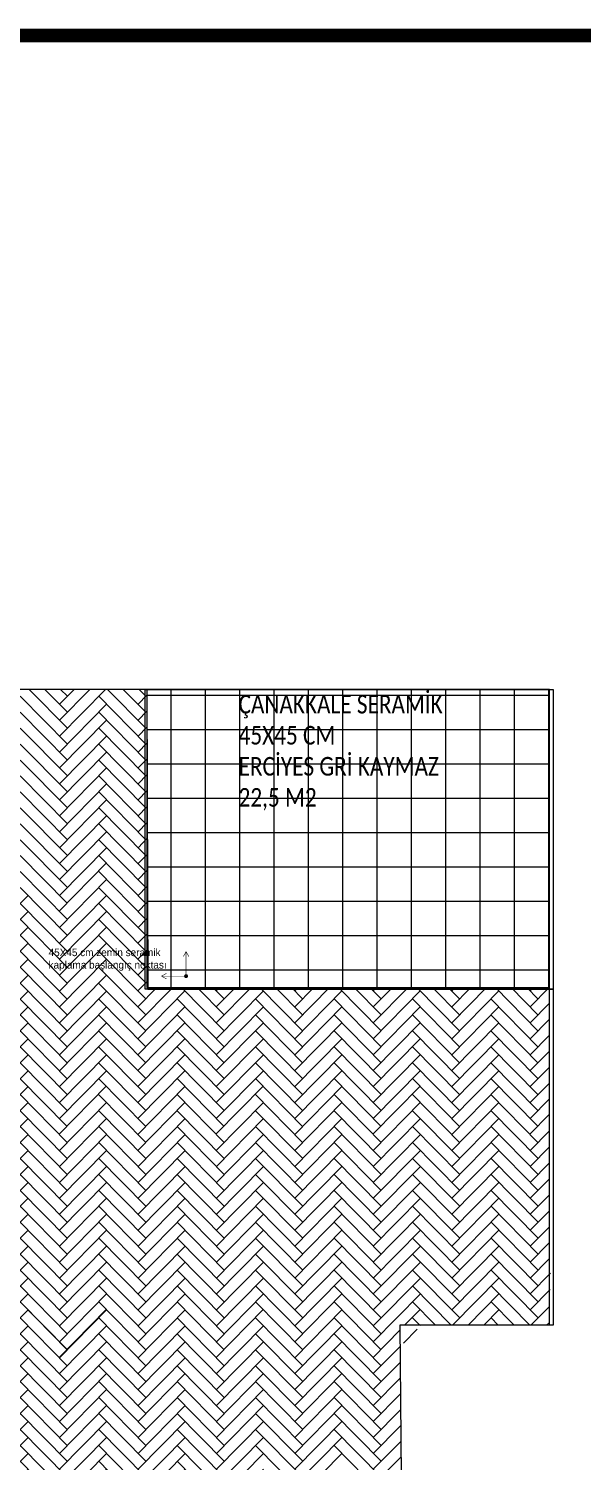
# Model space of a CAD drawing. Header units: millimetres. Extents: x -24 to 530668, y -246875 to -2983.
# Drawn here: x 260729 to 261471, y -110950 to -109028 of the extents above; entities that cross this region are included whole.
import ezdxf

# ---------------------------------------------------------------- set-up
doc = ezdxf.new("R2010")
doc.units = ezdxf.units.MM
doc.layers.get('0').update_dxf_attribs({"lineweight": 20})
for name, color, linetype, lineweight in [('doseme', 253, 'Continuous', 13), ('döşeme yazı', 7, 'Continuous', 15), ('T_elektrik', 10, 'Continuous', 9), ('t_yazı', 23, 'Continuous', 25), ('ölçü', 251, 'Continuous', 5)]:
    doc.layers.add(name, color=color, linetype=linetype, lineweight=lineweight)
doc.styles.add('text2', font='calibri.ttf', dxfattribs={"width": 0.8})
doc.styles.add('uban', font='GOTHIC.TTF')

# ---------------------------------------------------------------- blocks, each defined once
blk = doc.blocks.new('döşemeşekil')
at = {"layer": 'doseme'}
for p, q in [((0, 278), (-63.1, 342.1)), ((-10.5, 267.3), (52.6, 331.4)), ((105.2, 278), (42.1, 342.1)), ((94.7, 267.3), (157.8, 331.4)), ((0, 256.6), (-63.1, 320.7)), ((-10.5, 245.9), (52.6, 310)), ((105.2, 256.6), (42.1, 320.7)), ((94.7, 245.9), (157.8, 310)), ((0, 235.2), (-63.1, 299.3)), ((-10.5, 224.5), (52.6, 288.7)), ((105.2, 235.2), (42.1, 299.3)), ((94.7, 224.5), (157.8, 288.7)), ((0, 213.8), (-63.1, 278)), ((105.2, 213.8), (42.1, 278)), ((0, 192.4), (-63.1, 256.6)), ((-10.5, 203.1), (52.6, 267.3)), ((105.2, 192.4), (42.1, 256.6)), ((94.7, 203.1), (157.8, 267.3)), ((0, 171.1), (-63.1, 235.2)), ((-10.5, 181.8), (52.6, 245.9)), ((105.2, 171.1), (42.1, 235.2)), ((94.7, 181.8), (157.8, 245.9)), ((0, 149.7), (-63.1, 213.8)), ((-10.5, 160.4), (52.6, 224.5)), ((105.2, 149.7), (42.1, 213.8)), ((94.7, 160.4), (157.8, 224.5)), ((0, 128.3), (-63.1, 192.4)), ((-10.5, 139), (52.6, 203.1)), ((105.2, 128.3), (42.1, 192.4)), ((94.7, 139), (157.8, 203.1)), ((-10.5, 117.6), (52.6, 181.7)), ((94.7, 117.6), (157.8, 181.7)), ((0, 106.9), (-63.1, 171.1)), ((-10.5, 96.2), (52.6, 160.4)), ((105.2, 106.9), (42.1, 171.1)), ((94.7, 96.2), (157.8, 160.4)), ((0, 85.5), (-63.1, 149.7)), ((-10.5, 74.8), (52.6, 139)), ((105.2, 85.5), (42.1, 149.7)), ((94.7, 74.8), (157.8, 139)), ((0, 64.1), (-63.1, 128.3)), ((-10.5, 53.5), (52.6, 117.6)), ((105.2, 64.1), (42.1, 128.3)), ((94.7, 53.5), (157.8, 117.6)), ((0, 42.8), (-63.1, 106.9)), ((-10.5, 32.1), (52.6, 96.2)), ((105.2, 42.8), (42.1, 106.9)), ((94.7, 32.1), (157.8, 96.2)), ((0, 21.4), (-63.1, 85.5)), ((104.8, 21.8), (42.1, 85.5)), ((0, 0), (-63.1, 64.1)), ((-10.5, 10.7), (52.6, 74.8)), ((105.2, 0), (42.1, 64.1)), ((94.3, 11.1), (157.4, 75.3)), ((-10.5, -10.7), (52.6, 53.4)), ((94.7, -10.7), (157.8, 53.5))]:
    blk.add_line(p, q, dxfattribs=at)
blk = doc.blocks.new('A$C7AAC313C')
at = {"layer": 't_yazı', "color": 2, "const_width": 0.75, "elevation": 0}
for points in [[(33.1, 37), (29.4, 30.3)], [(33.1, 4), (33.1, 37)], [(33.1, 37), (36.9, 30.3)], [(0.2, 4), (6.9, 7.8)], [(0.2, 4), (6.9, 0.3)], [(33.1, 4), (0.2, 4)]]:
    blk.add_lwpolyline(points, dxfattribs=at)
at = {"layer": 't_yazı', "color": 2, "const_width": 2.6, "elevation": 0}
blk.add_lwpolyline([(31.8, 4, 1), (34.5, 4, 1)], format="xyb", close=True, dxfattribs=at)
blk = doc.blocks.new('döşeme planı')
at = {"layer": 'doseme'}
h = blk.add_hatch(dxfattribs=at)
h.set_pattern_fill('NET', color=256, scale=14.5)
h.set_pattern_definition([(0, (2419.36, 981.884), (0, 46.0375), []), (90, (2419.36, 981.884), (-46.0375, 3e-15), [])])
h.paths.add_polyline_path([(1538, 1320.2), (1784.9, 1320.2), (1790.8, 1320.2), (2077.5, 1320.2), (2077.5, 995.8), (2077.5, 995.8), (2077.5, 981.9), (2077.5, 981.9), (2077.5, 920.2), (1537.5, 920.2)])
for p, q in [((1431.1, 1246.8), (1367.9, 1311)), ((1431.1, 1268.2), (1379.9, 1320.2)), ((1431.1, 1289.6), (1400.9, 1320.2)), ((1420.5, 1257.5), (1482.3, 1320.2)), ((1420.5, 1278.9), (1461.2, 1320.2)), ((1420.5, 1300.3), (1440.1, 1320.2)), ((1431.1, 1311), (1422, 1320.2)), ((1536.3, 1246.8), (1473.2, 1311)), ((1536.3, 1268.2), (1485.1, 1320.2)), ((1536.3, 1289.6), (1506.1, 1320.2)), ((1525.8, 1300.3), (1537.5, 1312.2)), ((1536.3, 1311), (1527.2, 1320.2)), ((1537.5, 1320.2), (1537.5, 920.2)), ((1431.1, 1225.4), (1367.9, 1289.6)), ((1420.5, 1236.1), (1483.7, 1300.3)), ((1536.3, 1225.4), (1473.2, 1289.6)), ((1525.8, 1278.9), (1537.5, 1290.8)), ((1420.5, 1214.8), (1483.7, 1278.9)), ((1525.8, 1257.5), (1537.5, 1269.4)), ((1431.1, 1204.1), (1367.9, 1268.2)), ((1420.5, 1193.4), (1483.7, 1257.5)), ((1536.3, 1204.1), (1473.2, 1268.2)), ((1431.1, 1182.7), (1367.9, 1246.8)), ((1420.5, 1172), (1483.7, 1236.1)), ((1536.3, 1182.7), (1473.2, 1246.8)), ((1525.8, 1236.1), (1537.5, 1248.1)), ((1431.1, 1161.3), (1367.9, 1225.4)), ((1420.5, 1150.6), (1483.7, 1214.7)), ((1536.3, 1161.3), (1473.2, 1225.4)), ((1525.8, 1214.8), (1537.5, 1226.7)), ((1431.1, 1139.9), (1367.9, 1204.1)), ((1420.5, 1129.2), (1483.7, 1193.4)), ((1536.3, 1139.9), (1473.2, 1204.1)), ((1525.8, 1193.4), (1537.5, 1205.3)), ((1431.1, 1118.5), (1367.9, 1182.7)), ((1536.3, 1118.5), (1473.2, 1182.7)), ((1525.8, 1172), (1537.5, 1183.9)), ((1431.1, 1097.1), (1367.9, 1161.3)), ((1420.5, 1107.8), (1483.7, 1172)), ((1536.3, 1097.1), (1473.2, 1161.3)), ((1525.8, 1150.6), (1537.5, 1162.5)), ((1431.1, 1075.8), (1367.9, 1139.9)), ((1420.5, 1086.5), (1483.7, 1150.6)), ((1536.3, 1075.8), (1473.2, 1139.9)), ((1525.8, 1129.2), (1537.5, 1141.2)), ((1431.1, 1054.4), (1367.9, 1118.5)), ((1420.5, 1065.1), (1483.7, 1129.2)), ((1536.3, 1054.4), (1473.2, 1118.5)), ((1525.8, 1107.8), (1538.1, 1120.4)), ((1430.6, 1033.4), (1367.9, 1097.1)), ((1420.5, 1043.7), (1483.7, 1107.8)), ((1536.3, 1033), (1473.2, 1097.1)), ((1525.8, 1086.5), (1537.5, 1098.4)), ((1420.1, 1022.7), (1483.3, 1086.9)), ((1525.8, 1065.1), (1537.5, 1077)), ((1431.1, 1011.6), (1367.9, 1075.8)), ((1420.5, 1000.9), (1483.7, 1065.1)), ((1536.3, 1011.6), (1473.2, 1075.8)), ((1536.1, 990.4), (1473, 1054.6)), ((1525.8, 1043.7), (1537.5, 1055.6)), ((1536.1, 969), (1473, 1033.2)), ((1525.8, 1022.3), (1537.5, 1034.2)), ((1536.1, 947.6), (1473, 1011.8)), ((1525.8, 1000.9), (1537.5, 1012.9)), ((1536.1, 926.3), (1473, 990.4)), ((1525.6, 979.7), (1537.5, 991.8)), ((1536.1, 904.9), (1473, 969)), ((1525.6, 958.3), (1537.5, 970.4)), ((1536.1, 883.5), (1473, 947.6)), ((1525.6, 936.9), (1537.5, 949)), ((1536.1, 862.1), (1473, 926.2)), ((1525.6, 915.6), (1537.5, 927.7)), ((1536.1, 840.7), (1473, 904.9)), ((1525.6, 872.8), (1572.3, 920.2)), ((1525.6, 894.2), (1551.2, 920.2)), ((1525.6, 851.4), (1588.7, 915.6)), ((1537.5, 920.2), (2077.5, 920.2)), ((1641.3, 840.7), (1578.2, 904.9)), ((1641.3, 862.1), (1584.2, 920.2)), ((1641.3, 883.5), (1605.2, 920.2)), ((1641.3, 904.9), (1626.3, 920.2)), ((1630.8, 872.8), (1677.5, 920.2)), ((1630.8, 894.2), (1656.4, 920.2)), ((1630.8, 915.6), (1635.4, 920.2)), ((1630.8, 851.4), (1694, 915.6)), ((1746.6, 840.7), (1683.4, 904.9)), ((1746.6, 862.1), (1689.4, 920.2)), ((1746.6, 883.5), (1710.4, 920.2)), ((1746.6, 904.9), (1731.5, 920.2)), ((1736, 872.8), (1782.7, 920.2)), ((1736, 894.2), (1761.7, 920.2)), ((1736, 915.6), (1740.6, 920.2)), ((1736, 851.4), (1799.2, 915.6)), ((1851.8, 840.7), (1788.7, 904.9)), ((1851.8, 862.1), (1794.6, 920.2)), ((1851.8, 883.5), (1815.7, 920.2)), ((1851.8, 904.9), (1836.7, 920.2)), ((1841.3, 872.8), (1887.9, 920.2)), ((1841.3, 894.2), (1866.9, 920.2)), ((1841.3, 915.6), (1845.8, 920.2)), ((1841.3, 851.4), (1904.4, 915.6)), ((1957, 840.7), (1893.9, 904.9)), ((1957, 862.1), (1899.8, 920.2)), ((1957, 883.5), (1920.9, 920.2)), ((1957, 904.9), (1941.9, 920.2)), ((1946.5, 872.8), (1993.1, 920.2)), ((1946.5, 894.2), (1972.1, 920.2)), ((1946.5, 915.6), (1951.1, 920.2)), ((1946.5, 851.4), (2009.6, 915.6)), ((2062.2, 840.7), (1999.1, 904.9)), ((2062.2, 862.1), (2005.1, 920.2)), ((2062.2, 883.5), (2026.1, 920.2)), ((2062.2, 904.9), (2047.1, 920.2)), ((2051.7, 894.2), (2077.3, 920.2)), ((2051.7, 915.6), (2056.3, 920.2)), ((1525.6, 830), (1588.7, 894.2)), ((1630.8, 830), (1694, 894.2)), ((1736, 830), (1799.2, 894.2)), ((1841.3, 830), (1904.4, 894.2)), ((1946.5, 830), (2009.6, 894.2)), ((2051.7, 872.8), (2077.5, 899)), ((1536.1, 819.3), (1473, 883.5)), ((1525.6, 808.7), (1588.7, 872.8)), ((1641.3, 819.3), (1578.2, 883.5)), ((1630.8, 808.7), (1694, 872.8)), ((1746.6, 819.3), (1683.4, 883.5)), ((1736, 808.7), (1799.2, 872.8)), ((1851.8, 819.3), (1788.7, 883.5)), ((1841.3, 808.7), (1904.4, 872.8)), ((1957, 819.3), (1893.9, 883.5)), ((1946.5, 808.7), (2009.6, 872.8)), ((2062.2, 819.3), (1999.1, 883.5)), ((2051.7, 851.4), (2077.5, 877.7)), ((1536.1, 798), (1473, 862.1)), ((1525.6, 787.3), (1588.7, 851.4)), ((1641.3, 798), (1578.2, 862.1)), ((1630.8, 787.3), (1694, 851.4)), ((1746.6, 798), (1683.4, 862.1)), ((1736, 787.3), (1799.2, 851.4)), ((1851.8, 798), (1788.7, 862.1)), ((1841.3, 787.3), (1904.4, 851.4)), ((1957, 798), (1893.9, 862.1)), ((1946.5, 787.3), (2009.6, 851.4)), ((2062.2, 798), (1999.1, 862.1)), ((2051.7, 830), (2077.5, 856.3)), ((1536.1, 776.6), (1473, 840.7)), ((1525.6, 765.9), (1588.7, 830)), ((1641.3, 776.6), (1578.2, 840.7)), ((1630.8, 765.9), (1694, 830)), ((1746.6, 776.6), (1683.4, 840.7)), ((1736, 765.9), (1799.2, 830)), ((1851.8, 776.6), (1788.7, 840.7)), ((1841.3, 765.9), (1904.4, 830)), ((1957, 776.6), (1893.9, 840.7)), ((1946.5, 765.9), (2009.6, 830)), ((2062.2, 776.6), (1999.1, 840.7)), ((2051.7, 808.7), (2077.5, 834.9)), ((1536.1, 755.2), (1473, 819.3)), ((1525.6, 744.5), (1588.7, 808.6)), ((1641.3, 755.2), (1578.2, 819.3)), ((1630.8, 744.5), (1694, 808.6)), ((1746.6, 755.2), (1683.4, 819.3)), ((1736, 744.5), (1799.2, 808.6)), ((1851.8, 755.2), (1788.7, 819.3)), ((1841.3, 744.5), (1904.4, 808.6)), ((1957, 755.2), (1893.9, 819.3)), ((1946.5, 744.5), (2009.6, 808.6)), ((2062.2, 755.2), (1999.1, 819.3)), ((2051.7, 787.3), (2077.5, 813.5)), ((1536.1, 733.8), (1473, 798)), ((1640.9, 734.2), (1578.2, 798)), ((1746.6, 733.8), (1683.4, 798)), ((1851.4, 734.2), (1788.7, 798)), ((1957, 733.8), (1893.9, 798)), ((2061.8, 734.2), (1999.1, 798)), ((2051.7, 765.9), (2077.5, 792.1)), ((1536.1, 712.4), (1473, 776.6)), ((1525.6, 723.1), (1588.7, 787.3)), ((1641.3, 712.4), (1578.2, 776.6)), ((1630.4, 723.5), (1693.5, 787.7)), ((1746.6, 712.4), (1683.4, 776.6)), ((1736, 723.1), (1799.2, 787.3)), ((1851.8, 712.4), (1788.7, 776.6)), ((1840.8, 723.5), (1904, 787.7)), ((1957, 712.4), (1893.9, 776.6)), ((1946.5, 723.1), (2009.6, 787.3)), ((2062.2, 712.4), (1999.1, 776.6)), ((2051.7, 744.5), (2077.5, 770.7)), ((1525.6, 701.7), (1588.7, 765.9)), ((1630.8, 701.7), (1694, 765.9)), ((1746.7, 690.9), (1683.6, 755)), ((1736, 701.7), (1799.2, 765.9)), ((1851.9, 690.9), (1788.8, 755)), ((1841.3, 701.7), (1904.4, 765.9)), ((1957.2, 690.9), (1894, 755)), ((1946.5, 701.7), (2009.6, 765.9)), ((2062.4, 690.9), (1999.3, 755)), ((2051.3, 723.5), (2077.5, 750.2)), ((1746.7, 669.5), (1683.6, 733.6)), ((1736.2, 680.2), (1799.3, 744.3)), ((1851.9, 669.5), (1788.8, 733.6)), ((1841.4, 680.2), (1904.6, 744.3)), ((1957.2, 669.5), (1894, 733.6)), ((1946.6, 680.2), (2009.8, 744.3)), ((2062.4, 669.5), (1999.3, 733.6)), ((1746.7, 648.1), (1683.6, 712.2)), ((1736.2, 658.8), (1799.3, 722.9)), ((1851.9, 648.1), (1788.8, 712.2)), ((1841.4, 658.8), (1904.6, 722.9)), ((1957.2, 648.1), (1894, 712.2)), ((1946.6, 658.8), (2009.8, 722.9)), ((2062.4, 648.1), (1999.3, 712.2)), ((2051.7, 701.7), (2077.5, 728)), ((1736.2, 637.4), (1799.3, 701.6)), ((1841.4, 637.4), (1904.6, 701.6)), ((1946.6, 637.4), (2009.8, 701.6)), ((2051.9, 680.2), (2077.5, 706.3)), ((1746.7, 626.7), (1683.6, 690.9)), ((1736.2, 616), (1799.3, 680.2)), ((1851.9, 626.7), (1788.8, 690.9)), ((1841.4, 616), (1904.6, 680.2)), ((1957.2, 626.7), (1894, 690.9)), ((1946.6, 616), (2009.8, 680.2)), ((2062.4, 626.7), (1999.3, 690.9)), ((2051.9, 658.8), (2077.5, 684.9)), ((1746.7, 605.3), (1683.6, 669.5)), ((1736.2, 594.6), (1799.3, 658.8)), ((1851.9, 605.3), (1788.8, 669.5)), ((1841.4, 594.6), (1904.6, 658.8)), ((1957.2, 605.3), (1894, 669.5)), ((1946.6, 594.6), (2009.8, 658.8)), ((2062.4, 605.3), (1999.3, 669.5)), ((2051.9, 637.4), (2077.5, 663.5)), ((1746.7, 584), (1683.6, 648.1)), ((1736.2, 573.3), (1799.3, 637.4)), ((1851.9, 584), (1788.8, 648.1)), ((1841.4, 573.3), (1904.6, 637.4)), ((1957.2, 584), (1894, 648.1)), ((1946.6, 573.3), (2009.8, 637.4)), ((2062.4, 584), (1999.3, 648.1)), ((2051.9, 616), (2077.5, 642.1)), ((1746.7, 562.6), (1683.6, 626.7)), ((1736.2, 551.9), (1799.3, 616)), ((1851.9, 562.6), (1788.8, 626.7)), ((1841.4, 551.9), (1904.6, 616)), ((1957.2, 562.6), (1894, 626.7)), ((1946.6, 551.9), (2009.8, 616)), ((2062.4, 562.6), (1999.3, 626.7)), ((2051.9, 594.6), (2077.5, 620.7)), ((1746.7, 541.2), (1683.6, 605.3)), ((1851.9, 541.2), (1788.8, 605.3)), ((1957.2, 541.2), (1894, 605.3)), ((2062.4, 541.2), (1999.3, 605.3)), ((2051.9, 573.3), (2077.5, 599.3)), ((1746.7, 519.8), (1683.6, 583.9)), ((1736.2, 530.5), (1799.3, 594.6)), ((1851.9, 519.8), (1788.8, 583.9)), ((1841.4, 530.5), (1904.6, 594.6)), ((1957.2, 519.8), (1894, 583.9)), ((1946.6, 530.5), (2009.8, 594.6)), ((2062.4, 519.8), (1999.3, 583.9)), ((2051.9, 551.9), (2077.5, 578)), ((1746.7, 498.4), (1683.6, 562.6)), ((1736.2, 509.1), (1799.3, 573.3)), ((1851.9, 498.4), (1788.8, 562.6)), ((1841.4, 509.1), (1904.6, 573.3)), ((1957.2, 498.4), (1894, 562.6)), ((1946.6, 509.1), (2009.8, 573.3)), ((2062.4, 498.4), (1999.3, 562.6)), ((1746.7, 477), (1683.6, 541.2)), ((1736.2, 487.7), (1799.3, 551.9)), ((1851.9, 477), (1788.8, 541.2)), ((1841.4, 487.7), (1904.6, 551.9)), ((1957.2, 477), (1894, 541.2)), ((1946.6, 487.7), (2009.8, 551.9)), ((2062.4, 477), (1999.3, 541.2)), ((2051.9, 530.5), (2077.5, 556.6)), ((1746.7, 455.7), (1683.6, 519.8)), ((1736.2, 466.4), (1799.3, 530.5)), ((1851.9, 455.7), (1788.8, 519.8)), ((1841.4, 466.4), (1904.6, 530.5)), ((1945.9, 467.1), (1894, 519.8)), ((1947.4, 467.1), (2009.8, 530.5)), ((2051.1, 467.1), (1999.3, 519.8)), ((2051.9, 509.1), (2079.2, 536.9)), ((1736.2, 445), (1799.3, 509.1)), ((1841.4, 445), (1904.6, 509.1)), ((1968.4, 467.1), (2009.8, 509.1)), ((2051.9, 487.7), (2078.7, 515)), ((1746.7, 434.3), (1683.6, 498.4)), ((1736.2, 423.6), (1799.3, 487.7)), ((1851.5, 434.7), (1788.8, 498.4)), ((1883.4, 467.1), (1904.1, 488.1)), ((1924.8, 467.1), (1894, 498.4)), ((1989.5, 467.1), (2009.8, 487.7)), ((2030.1, 467.1), (1999.3, 498.4)), ((2052.6, 467.1), (2077.5, 492.4)), ((1746.7, 412.9), (1683.6, 477)), ((1736.2, 402.2), (1799.3, 466.3)), ((1851.9, 412.9), (1788.8, 477)), ((1881.8, 443.2), (1900.4, 462.1)), ((1903.8, 467.1), (1894, 477)), ((1904.6, 466.3), (1904.6, 466.4)), ((2009, 467.1), (1999.3, 477)), ((2073.7, 467.1), (2077.5, 471)), ((1431, 391.5), (1367.9, 455.6)), ((1746.7, 391.5), (1683.6, 455.6)), ((1736.2, 380.8), (1799.3, 444.9)), ((1851.9, 391.5), (1788.8, 455.6)), ((1841, 424), (1876.8, 460.4)), ((1746.7, 370.1), (1683.6, 434.2)), ((1736.2, 359.4), (1799.3, 423.6)), ((1851.9, 370.1), (1788.8, 434.2)), ((1841.4, 402.2), (1877, 438.4)), ((1746.7, 348.7), (1683.6, 412.9)), ((1851.9, 348.7), (1788.8, 412.9)), ((1841.4, 380.8), (1877.2, 417.2)), ((1746.7, 327.3), (1683.6, 391.5)), ((1736.2, 338), (1799.3, 402.2)), ((1851.9, 327.3), (1788.8, 391.5)), ((1841.4, 359.4), (1877.4, 396)), ((1746.7, 306), (1683.6, 370.1)), ((1736.2, 316.6), (1799.3, 380.8)), ((1851.9, 306), (1788.8, 370.1)), ((1841.4, 338), (1877.6, 374.8)), ((1746.7, 284.6), (1683.6, 348.7)), ((1736.2, 295.3), (1799.3, 359.4)), ((1851.9, 284.6), (1788.8, 348.7)), ((1841.4, 316.6), (1877.8, 353.6)), ((1746.7, 263.2), (1683.6, 327.3)), ((1736.2, 273.9), (1799.3, 338)), ((1851.9, 263.2), (1788.8, 327.3)), ((1841.4, 295.3), (1878, 332.4)), ((1736.2, 252.5), (1799.3, 316.6)), ((1841.4, 273.9), (1878.1, 311.2)), ((1746.7, 241.8), (1683.6, 306)), ((1736.2, 231.1), (1799.3, 295.3)), ((1851.9, 241.8), (1788.8, 306)), ((1841.4, 252.5), (1878.3, 290))]:
    blk.add_line(p, q, dxfattribs=at)
blk.add_lwpolyline([(2077.5, 467.1), (2077.5, 1320.2), (-2.5, 1320.2)], dxfattribs=at)
at = {"layer": 'ölçü', "color": 2, "elevation": 0}
blk.add_lwpolyline([(-2.5, 1321.1), (1537.5, 1320.2), (1538.9, 918.2), (2082.5, 918.2), (2082.5, 467.1), (1876.8, 467.1), (1881.7, -89.9), (1690.2, -89.9), (1690.2, -294.3), (477.1, -294.2), (477.1, -89.9), (297.5, -89.9), (297.4, 476.1), (14, 478.1), (-2.5, 1320.2)], dxfattribs=at)
at = {"layer": 'ölçü', "color": 2}
blk.add_lwpolyline([(1535.5, 1320.2), (2082.5, 1320.2), (2082.5, 918.2), (1535.5, 918.2)], close=True, dxfattribs=at)
for p in [(1325.7, 712.4), (1325.8, 412.9), (1536.3, 412.9), (1325.8, 177.7), (1536.3, 113.5), (1325.8, -57.5)]:
    blk.add_blockref('döşemeşekil', p)
at = {"layer": 'T_elektrik', "xscale": -1, "rotation": 90.00000916506119}
blk.add_blockref('A$C7AAC313C', (1594.3, 968.6, 0), dxfattribs=at)
at = {"layer": 'döşeme yazı', "color": 1, "attachment_point": 1}
for s, insert, char_height, style in [('ÇANAKKALE SERAMİK\\P45X45 CM\\PERCİYES GRİ KAYMAZ\\P22,5 M2', (1660.7, 1312.8), 25, 'text2'), ('45X45 cm zemin seramik \\Pkaplama başlangıç noktası', (1405.9, 972.3, 0), 10, 'uban')]:
    blk.add_mtext(s, dxfattribs=dict(at, insert=insert, char_height=char_height, style=style))

msp = doc.modelspace()

# ---------------------------------------------------------------- linework, layer by layer
at = {"color": 252, "const_width": 18.492, "elevation": 0}
msp.add_lwpolyline([(257078.621, -112860.912), (257078.621, -109037.472), (263229.562, -109037.472), (263229.562, -112860.912)], close=True, dxfattribs=at)

# ---------------------------------------------------------------- block references
at = {"layer": 'doseme'}
msp.add_blockref('döşeme planı', (259349.481, -111234.731), dxfattribs=at)

doc.saveas('drawing.dxf')
